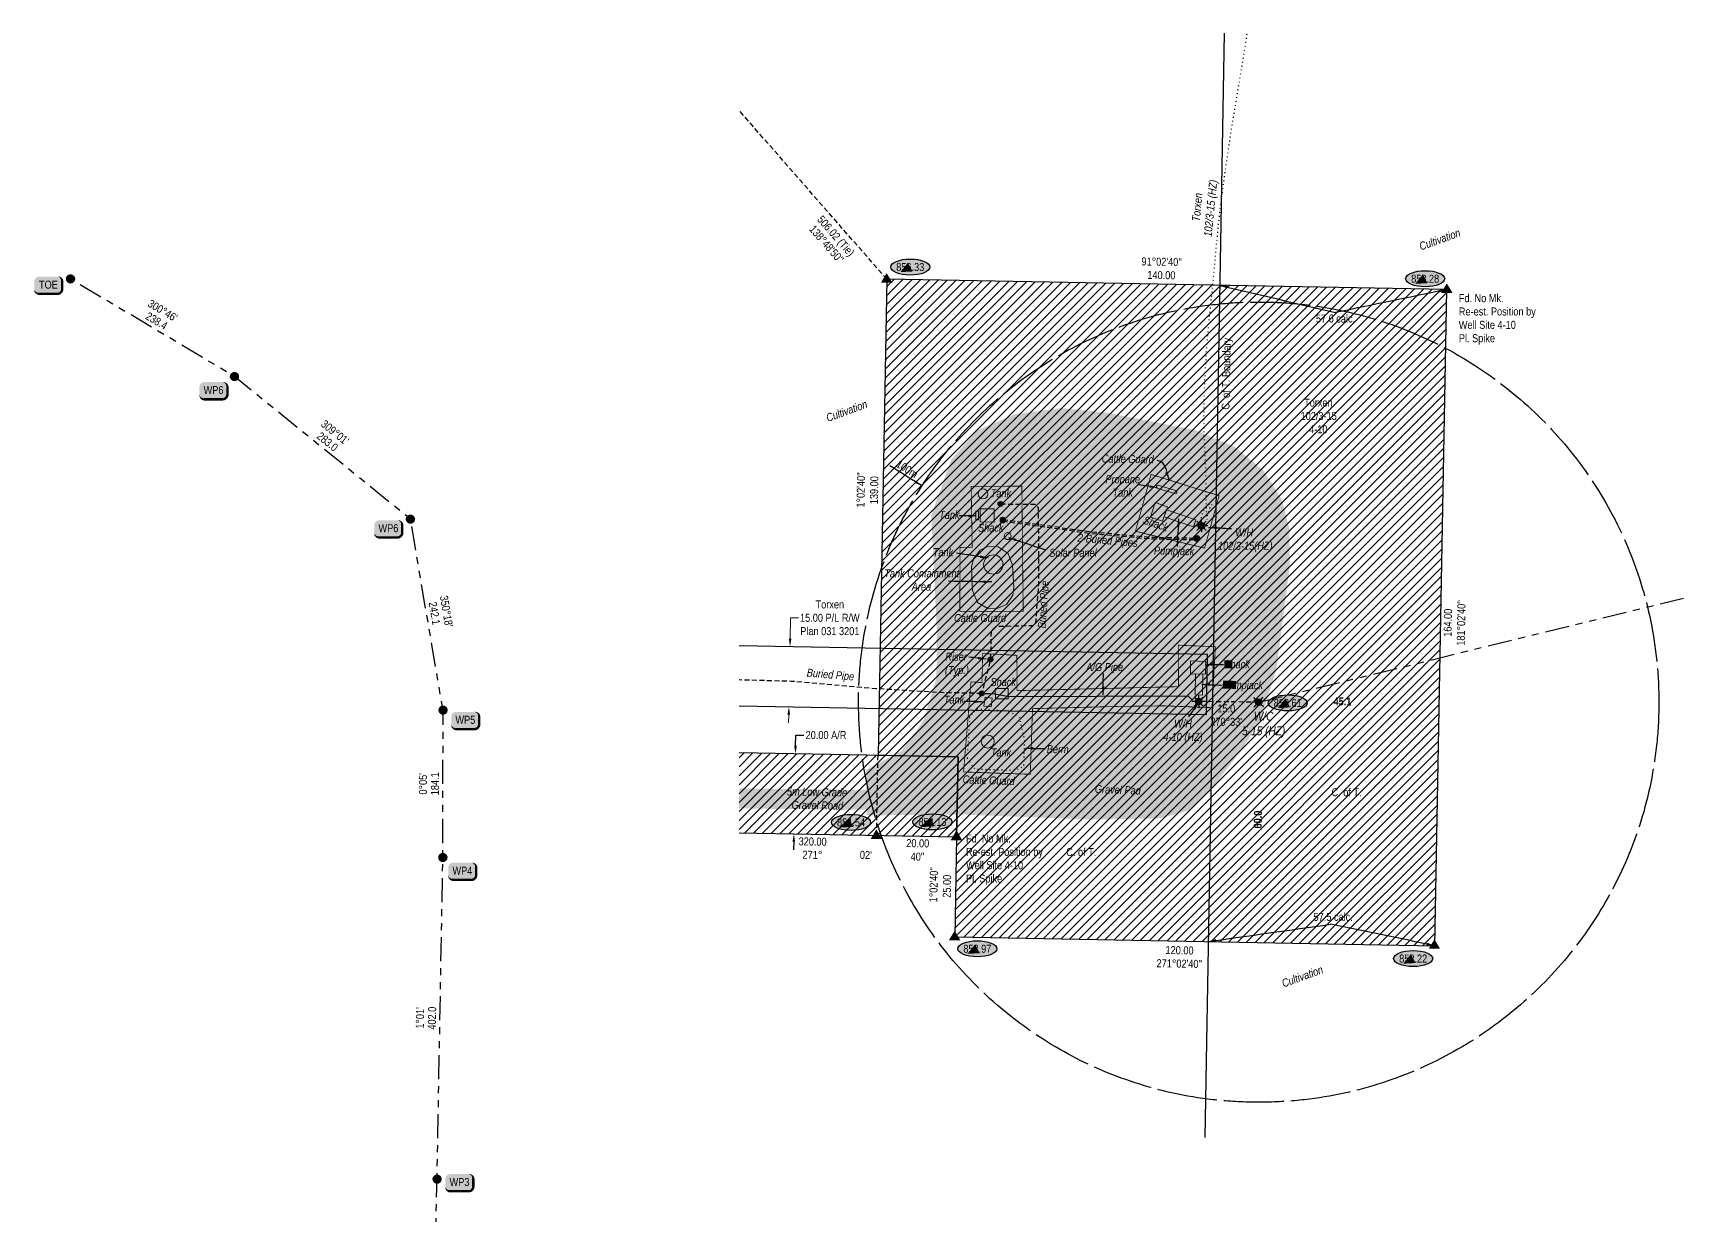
# Model space of a CAD drawing. Extents: x 404739 to 410739, y 5662630 to 5665562.
# Drawn here: x 408676 to 410739, y 5664084 to 5665562 of the extents above; entities that cross this region are included whole.
import ezdxf
from ezdxf.enums import TextEntityAlignment as Align

# ---------------------------------------------------------------- set-up
doc = ezdxf.new("R2010")
doc.units = 0
doc.header["$LTSCALE"] = 5
doc.header["$PDSIZE"] = 0.5
for name, pattern in [('foc-BUFFER', [16.75, 15, -1.75]), ('foc-DOT', [1, 0.2, -0.8]), ('foc-DRILLPATH', [14.75, 6, -1.75, 1.75, -1.75, 1.75, -1.75]), ('foc-TIELINE', [1.875, 1.25, -0.625]), ('foc-TOPO', [1, 0.2, -0.8]), ('foc-TRAV', [1.875, 1.25, -0.625]), ('UG_PIPE', [1.875, 1.25, -0.625])]:
    doc.linetypes.add(name, pattern=pattern)
doc.layers.get('Defpoints').update_dxf_attribs({"color": 9})
for name, color, linetype in [('ABADATA-DRILL', 8, 'foc-DOT'), ('ABADATA-DRILL-T', 8, 'Continuous'), ('AS-PIPE-AG', 44, 'Continuous'), ('AS-PIPE-UG', 44, 'UG_PIPE'), ('AS-PIPE-UG-T', 44, 'Continuous'), ('AS-ROADS', 254, 'Continuous'), ('AS-SYMBOL', 7, 'Continuous'), ('AUX-BUFFER', 7, 'foc-BUFFER'), ('C-RW', 13, 'Continuous'), ('C-WS-S', 13, 'Continuous'), ('CG-NOTES', 7, 'Continuous'), ('L-BD', 7, 'Continuous'), ('L-BD1', 253, 'Continuous'), ('L-MON', 1, 'Continuous'), ('L-TIE', 7, 'foc-TIELINE'), ('L-TITLEDB', 4, 'Continuous'), ('L-TITLEDB-T', 4, 'Continuous'), ('P-ELEVATION', 7, 'Continuous'), ('P-PDRILLPATH', 12, 'foc-DRILLPATH'), ('P-PROPOSED', 10, 'Continuous'), ('P-PROPOSED-EXISTING-H', 59, 'Continuous'), ('P-TRAV', 4, 'foc-TRAV'), ('P-TXT', 4, 'Continuous'), ('T-GENERAL', 48, 'foc-TOPO'), ('T-TIE', 201, 'foc-TIELINE')]:
    doc.layers.add(name, color=color, linetype=linetype)
for name, color, linetype, lineweight in [('AS-GENERAL', 48, 'Continuous', 18), ('C-RW-T', 13, 'Continuous', 9), ('C-WS-T', 13, 'Continuous', 9), ('T-TEXT', 48, 'Continuous', 18), ('T-TIE-T', 201, 'Continuous', 18)]:
    doc.layers.add(name, color=color, linetype=linetype, lineweight=lineweight)
doc.styles.add('100L', font='ARIALN.TTF', dxfattribs={"height": 11})
doc.styles.add('80', font='ARIALN.TTF', dxfattribs={"height": 10})
doc.styles.add('80CG', font='ARIALN.TTF', dxfattribs={"height": 10})
doc.styles.add('80L', font='ARIALN.TTF', dxfattribs={"height": 10})
doc.styles.add('80LS', font='ARIALNI.TTF', dxfattribs={"height": 10})
doc.dimstyles.new('CG2011', dxfattribs={"dimscale": 5, "dimtxt": 9, "dimasz": 2, "dimexe": 0.2, "dimexo": 0.0625, "dimgap": 0.5, "dimtad": 0, "dimtih": 1, "dimtoh": 1, "dimzin": 0, "dimdsep": 46, "dimtxsty": '80CG', "dimcen": 0.1, "dimse1": 1, "dimse2": 1, "dimclrd": 256, "dimclrt": 256, "dimaunit": 1, "dimadec": 4, "dimazin": 0, "dimtfac": 0.06, "dimtofl": 0, "dimtmove": 0, "dimatfit": 1, "dimfxl": 0.2, "dimtolj": 1, "dimtzin": 0, "dimlwd": -1, "dimarcsym": 0})
doc.dimstyles.new('Compass 5 000', dxfattribs={"dimscale": 5, "dimtxt": 9, "dimasz": 2, "dimexe": 0.2, "dimexo": 0.0625, "dimgap": 0.5, "dimtad": 0, "dimtih": 1, "dimtoh": 1, "dimzin": 0, "dimdsep": 46, "dimtxsty": '80CG', "dimcen": 0.1, "dimse1": 1, "dimse2": 1, "dimclrd": 256, "dimclrt": 256, "dimaunit": 1, "dimadec": 4, "dimazin": 0, "dimtfac": 0.06, "dimtofl": 0, "dimtmove": 0, "dimatfit": 1, "dimfxl": 0.2, "dimtolj": 1, "dimtzin": 0, "dimlwd": -1, "dimarcsym": 0})
pattern_1 = [(45, (-1450.3, 4292.895), (-5.610239728, 5.610239728), [])]

# ---------------------------------------------------------------- blocks, each defined once
blk = doc.blocks.new('TRIA')
blk.add_hatch(color=255).paths.add_polyline_path([(-0.04, 1.52), (-1.47, -0.87), (1.39, -0.87)])
blk = doc.blocks.new('TRIAA')
blk.add_blockref('TRIA', (0, 0))
blk = doc.blocks.new('TRIB')
at = {"color": 1}
blk.add_lwpolyline([(-1.12, -0.67), (-0.04, 1.13), (1.04, -0.67)], close=True, dxfattribs=at)
blk = doc.blocks.new('TRIBB')
blk.add_blockref('TRIB', (0, 0))
blk = doc.blocks.new('TRICC')
for name in ['TRIAA', 'TRIBB']:
    blk.add_blockref(name, (0, 0))
blk = doc.blocks.new('plspike')
blk.add_blockref('TRICC', (0, 0))
blk = doc.blocks.new('STRIA')
blk.add_hatch(color=255).paths.add_polyline_path([(-0.04, 1.52), (-1.47, -0.87), (1.39, -0.87)])
blk = doc.blocks.new('STRIAA')
blk.add_blockref('STRIA', (0, 0))
blk = doc.blocks.new('STRIB')
at = {"color": 1}
blk.add_solid([(-1.12, -0.67), (-0.04, 1.13), (1.04, -0.67)], dxfattribs=at)
blk = doc.blocks.new('STRIBB')
blk.add_blockref('STRIB', (0, 0))
blk = doc.blocks.new('STRICC')
for name in ['STRIAA', 'STRIBB']:
    blk.add_blockref(name, (0, 0))
blk = doc.blocks.new('fdspike')
blk.add_blockref('STRICC', (0, 0))
blk = doc.blocks.new('RISER')
h = blk.add_hatch(color=255)
h.dxf.hatch_style = 1
edge = h.paths.add_edge_path()
edge.add_arc((0, 0), 0.7, 0, 360)
blk.add_hatch(color=48).paths.add_polyline_path([(0.58, -0.15), (-0.58, -0.15, 0.774597)])
at = {"color": 48}
blk.add_line((-0.58, -0.15), (0.58, -0.15), dxfattribs=at)
blk.add_circle((0, 0), 0.6, dxfattribs=at)
blk = doc.blocks.new('GAS')
h = blk.add_hatch(color=255)
h.dxf.hatch_style = 1
edge = h.paths.add_edge_path()
edge.add_arc((0, 0), 0.9, 0, 360)
for p, q in [((-0.81, 0), (-1.62, 0)), ((-0.57, 0.57), (-1.14, 1.14)), ((0, 0.81), (0, 1.62)), ((0.57, 0.57), (1.14, 1.14)), ((1.62, 0), (0.81, 0)), ((-0.57, -0.57), (-1.14, -1.14)), ((0, -0.81), (0, -1.62)), ((1.14, -1.14), (0.57, -0.57))]:
    blk.add_line(p, q)
blk.add_circle((0, 0), 0.8)
blk = doc.blocks.new('we')
at = {"layer": 'P-ELEVATION'}
h = blk.add_hatch(color=111, dxfattribs=at)
h.dxf.hatch_style = 1
edge = h.paths.add_edge_path()
edge.add_ellipse((0, 0), major_axis=(-24.4, 0), ratio=0.410256, start_angle=0, end_angle=360)
at = {"layer": 'P-ELEVATION', "color": 7, "flags": 128}
blk.add_lwpolyline([(0, 0, 12.5, 0, 0), (-12.4, -6.4, 0, 0, 0)], format="xyseb", dxfattribs=at)
at = {"layer": 'P-ELEVATION', "color": 7}
blk.add_ellipse((0, 0), major_axis=(-24.4, 0), ratio=0.410256, dxfattribs=at)
at = {"layer": 'P-ELEVATION', "style": '80'}
blk.add_attdef('ELEVATION', text='', height=10, dxfattribs=at).set_placement((0, 0), align=Align.MIDDLE_CENTER)
blk = doc.blocks.new('WC')
at = {"layer": 'L-MON'}
h = blk.add_hatch(color=255, dxfattribs=at)
h.dxf.hatch_style = 1
edge = h.paths.add_edge_path()
edge.add_arc((0, 0), 0.9, 0, 360)
at = {"layer": 'L-MON', "color": 240, "flags": 128}
for points in [[(-0.62, 0.5), (-1.23, 1.12)], [(0.52, 0.61), (1.13, 1.21)], [(-1.18, -1.18), (-0.56, -0.57)], [(1.16, -1.18), (0.56, -0.57)]]:
    blk.add_lwpolyline(points, dxfattribs=at)
at = {"layer": 'L-MON', "color": 240}
for radius in [0.8, 0.373]:
    blk.add_circle((0, 0), radius, dxfattribs=at)
blk = doc.blocks.new('*D537')
at = {"layer": 'Defpoints', "color": 0, "transparency": 16777216}
for p in [(409668.8, 5664660.9), (409626.5, 5664561.7), (409666.9, 5664561)]:
    blk.add_point(p, dxfattribs=at)
at = {"layer": 'P-TXT', "transparency": 16777216}
for p, q in [((409628.6, 5664671.7), (409628.8, 5664685)), ((409628.8, 5664685), (409638.8, 5664685)), ((409626.4, 5664551.7), (409626.2, 5664541.7))]:
    blk.add_line(p, q, dxfattribs=at)
for points in [[(409626.9, 5664671.7), (409630.2, 5664671.7), (409628.4, 5664661.7)], [(409624.7, 5664551.8), (409628, 5664551.7), (409626.5, 5664561.7)]]:
    blk.add_solid(points, dxfattribs=at)
at = {"layer": 'P-TXT', "transparency": 16777216, "insert": (409666.6, 5664685), "char_height": 10, "attachment_point": 5, "style": '80CG'}
blk.add_mtext('\\A1;20.00 A/R', dxfattribs=at)
blk = doc.blocks.new('*D543')
at = {"layer": 'C-RW-T', "transparency": 16777216}
for p, q in [((409621.8, 5664805.3), (409622.3, 5664831.5)), ((409622.3, 5664831.5), (409632.3, 5664831.5)), ((409620.1, 5664710.4), (409619.9, 5664700.4))]:
    blk.add_line(p, q, dxfattribs=at)
for points in [[(409620.2, 5664805.4), (409623.5, 5664805.3), (409621.6, 5664795.3)], [(409618.4, 5664710.4), (409621.8, 5664710.4), (409620.3, 5664720.4)]]:
    blk.add_solid(points, dxfattribs=at)
at = {"layer": 'Defpoints', "color": 0, "transparency": 16777216}
for p in [(409621.6, 5664795.3), (409711.1, 5664793.7), (409709.7, 5664718.7)]:
    blk.add_point(p, dxfattribs=at)
at = {"layer": 'C-RW-T', "transparency": 16777216, "insert": (409671.4, 5664831.5), "char_height": 10, "attachment_point": 5, "style": '80CG', "bg_fill": 3, "box_fill_scale": 1.1, "bg_fill_color": 256, "bg_fill_true_color": 13158600, "bg_fill_transparency": 0}
blk.add_mtext('\\A1;Torxen\\P15.00 P/L R/W\\PPlan 031 3201', dxfattribs=at)
blk = doc.blocks.new('plbh')
at = {"layer": 'L-MON'}
h = blk.add_hatch(color=255, dxfattribs=at)
h.dxf.hatch_style = 1
edge = h.paths.add_edge_path()
edge.add_arc((0, 0), 1.16, 0, 360)
h = blk.add_hatch(color=256, dxfattribs=at)
h.dxf.hatch_style = 1
h.paths.add_polyline_path([(-0.96, 0, 1), (0.96, 0, 1)])
h.paths.add_polyline_path([(0.91, 0, -1), (-0.91, 0, -1)], flags=16)
h.paths.add_polyline_path([(0.45, 0, -1), (-0.45, 0, -1)], flags=0)
h = blk.add_hatch(color=256, dxfattribs=at)
h.dxf.hatch_style = 1
h.paths.add_polyline_path([(-0.45, 0, 1), (0.45, 0, 1)])
h.paths.add_polyline_path([(0.4, 0, -1), (-0.4, 0, -1)], flags=16)
at = {"layer": 'L-MON', "color": 240}
for radius in [0.96, 0.91, 0.45, 0.4]:
    blk.add_circle((0, 0), radius, dxfattribs=at)
blk = doc.blocks.new('*U550')
h = blk.add_hatch(color=255)
edge = h.paths.add_edge_path()
edge.add_line((-11.5, -11.5), (11.5, -11.5))
edge.add_arc((11.5, -5.5), 6, 270, 360)
edge.add_line((17.5, -5.5), (17.5, 4))
edge.add_arc((11.5, 4), 6, 0, 90)
edge.add_line((11.5, 10), (-11.5, 10))
edge.add_arc((-11.5, 4), 6, 90, 180)
edge.add_line((-17.5, 4), (-17.5, -5.5))
edge.add_arc((-11.5, -5.5), 6, 180, 270)
at = {"color": 14, "flags": 128}
blk.add_lwpolyline([(-11.5, -11.5, 3, 3, 0), (11.5, -11.5, 3, 3, 0.414214), (17.5, -5.5, 3, 3, 0), (17.5, 4, 3, 0, 0.414214), (11.5, 10, 0, 0, 0), (-11.5, 10, 0, 0, 0.414214), (-17.5, 4, 0, 0, 0), (-17.5, -5.5, 0, 3, 0.414214)], format="xyseb", close=True, dxfattribs=at)
at = {"color": 14, "style": '80'}
blk.add_attdef('ENTER_TEXT_001', (-26.8, -4.9), '', height=10, dxfattribs=at)

msp = doc.modelspace()

# ---------------------------------------------------------------- hatches: boundary and pattern name
at = {"layer": 'AS-ROADS'}
h = msp.add_hatch(color=256, dxfattribs=at)
h.dxf.hatch_style = 1
h.paths.add_polyline_path([(409717.344, 5664584.79), (409840.431, 5664585.657), (409998.801, 5664579.617), (410084.086, 5664580.922), (410122.916, 5664591.797), (410146.681, 5664615.507), (410188.856, 5664671.082), (410210.116, 5664706.442), (410229.036, 5664766.362), (410245.826, 5664895.612), (410245.361, 5664942.207), (410236.011, 5664979.202), (410212.931, 5665015.347), (410176.776, 5665045.237), (410128.486, 5665065.817), (410018.276, 5665087.607), (409960.896, 5665093.497), (409903.306, 5665085.952), (409855.411, 5665065.622), (409823.311, 5665029.607), (409798.056, 5664959.347), (409805.071, 5664815.117), (409804.446, 5664755.917), (409787.696, 5664701.997), (409760.151, 5664664.687), (409716.757, 5664641.812)])
at = {"layer": 'P-PROPOSED-EXISTING-H'}
h = msp.add_hatch(dxfattribs=at)
h.set_pattern_fill('ANSI31', color=256, scale=2.498922)
h.set_pattern_definition(pattern_1)
h.paths.add_polyline_path([(409831.501, 5664657.936), (409829.657, 5664557.996), (409827.352, 5664433.071), (410426.992, 5664422.009), (410442.11, 5665241.516), (409742.531, 5665254.422), (409731.561, 5664659.78)])
h = msp.add_hatch(dxfattribs=at)
h.set_pattern_fill('ANSI31', color=256, scale=2.498922)
h.set_pattern_definition(pattern_1)
h.paths.add_polyline_path([(409831.501, 5664657.936), (409558.092, 5664662.98), (409558.092, 5664563.006), (409829.657, 5664557.996)])

# ---------------------------------------------------------------- linework, layer by layer
at = {"layer": 'ABADATA-DRILL', "flags": 128}
msp.add_lwpolyline([(410135.587, 5664946.191), (410135.587, 5664946.191), (410135.587, 5664946.191), (410135.541, 5664946.442), (410135.134, 5664954.501), (410137.564, 5664964.659), (410142.903, 5664972.516), (410147.591, 5664974.583), (410148.342, 5664971.82), (410147.993, 5664971.876), (410146.2, 5664969.457), (410144.485, 5664965.787), (410143.417, 5664961.955), (410142.345, 5664957.923), (410142.007, 5664955.729), (410142.392, 5664954.922), (410142.388, 5664954.672), (410142.482, 5664954.371), (410142.679, 5664954.167), (410142.68, 5664954.267), (410142.416, 5664956.272), (410141.97, 5664962.181), (410141.82, 5664970.635), (410141.514, 5664981.592), (410141.273, 5664996.249), (410141.135, 5665013.904), (410140.416, 5665032.62), (410139.242, 5665053.894), (410138.616, 5665077.859), (410138.998, 5665105.156), (410140.179, 5665135.14), (410142.061, 5665168.062), (410145.376, 5665205.609), (410149.695, 5665246.239), (410153.668, 5665289.925), (410158.233, 5665335.951), (410164.758, 5665385.394), (410172.265, 5665436.619), (410181.117, 5665490.372), (410190.407, 5665546.266), (410192.659, 5665561.909)], dxfattribs=at)
at = {"layer": 'AS-GENERAL', "const_width": 1, "flags": 128}
for points in [[(410053.126, 5664939.632), (410139.462, 5664918.544), (410157.526, 5664984.022), (410072.616, 5665010.617), (410053.126, 5664939.632)], [(409847.691, 5664751.487), (409861.416, 5664750.567), (409862.251, 5664786.867), (409904.991, 5664784.717), (409905.166, 5664740.537), (410106.946, 5664745.517), (410106.551, 5664797.317), (410152.916, 5664795.427), (410148.721, 5664719.292), (410087.826, 5664721.582), (410034.446, 5664720.902), (409924.571, 5664718.097), (409921.716, 5664636.047), (409838.381, 5664639.002), (409847.691, 5664751.487)]]:
    msp.add_lwpolyline(points, dxfattribs=at)
msp.add_lwpolyline([(409847.951, 5664995.662), (409911.174, 5664995.936), (409912.951, 5664839.722), (409833.676, 5664839.522), (409834.081, 5664919.409), (409849.206, 5664919.527)], close=True, dxfattribs=at)
at = {"layer": 'AS-GENERAL', "flags": 128}
msp.add_lwpolyline([(410102.999, 5664986.231, 0.67889819), (410104.204, 5664990.043), (410081.584, 5664997.193, 0.90665366), (410080.379, 5664993.381)], format="xyb", close=True, dxfattribs=at)
at = {"layer": 'AS-GENERAL'}
msp.add_lwpolyline([(409853.87, 5664964.796), (409856.93, 5664964.796), (409856.93, 5664953.963), (409853.87, 5664953.963)], close=True, dxfattribs=at)
at = {"layer": 'AS-GENERAL', "flags": 128}
for points in [[(409859.096, 5664967.587), (409876.684, 5664967.755), (409876.586, 5664951.182), (409859.306, 5664951.397), (409859.096, 5664967.587)], [(410077.906, 5664975.662), (410093.181, 5664970.162), (410086.961, 5664952.232), (410071.826, 5664957.312), (410077.906, 5664975.662)], [(409858.976, 5664915.862), (409868.576, 5664920.402)], [(410122.056, 5664777.677), (410141.151, 5664776.957), (410140.691, 5664761.257), (410121.701, 5664761.537), (410122.056, 5664777.677)], [(410128.241, 5664761.44), (410127.756, 5664735.267), (410136.811, 5664735.087), (410137.198, 5664761.308), (410128.241, 5664761.44)], [(409863.806, 5664721.312), (409872.831, 5664720.197), (409874.301, 5664730.977), (409865.361, 5664732.302), (409863.806, 5664721.312)]]:
    msp.add_lwpolyline(points, dxfattribs=at)
for points in [[(410128.621, 5664953.878), (410125.751, 5664945.352), (410088.88, 5664957.764), (410091.829, 5664966.263)], [(409881.496, 5664920.152), (409868.576, 5664920.402), (409858.976, 5664915.862), (409850.711, 5664905.242), (409848.371, 5664894.967), (409849.381, 5664865.507), (409855.851, 5664850.517), (409868.596, 5664843.187), (409879.001, 5664842.667), (409892.031, 5664848.282), (409899.866, 5664859.922), (409901.006, 5664868.907), (409899.646, 5664897.132), (409894.146, 5664911.712)], [(409878.316, 5664730.247), (409878.046, 5664743.232), (409894.276, 5664743.122), (409894.166, 5664730.332)]]:
    msp.add_lwpolyline(points, close=True, dxfattribs=at)
at = {"layer": 'AS-GENERAL'}
for centre, radius in [((409862.63, 5664986.357), 6.171), ((409893.614, 5664933.543), 4.357), ((409875.563, 5664898.096), 12.043), ((409868.587, 5664676.991), 8.126)]:
    msp.add_circle(centre, radius, dxfattribs=at)
at = {"layer": 'AS-PIPE-AG', "flags": 128}
msp.add_lwpolyline([(409861.046, 5664737.037), (409870.641, 5664736.797), (409877.386, 5664736.692), (409895.086, 5664733.072), (410118.431, 5664734.122), (410123.661, 5664729.332)], dxfattribs=at)
at = {"layer": 'AS-PIPE-UG', "flags": 128}
for points in [[(409884.591, 5664973.722), (409927.596, 5664973.392), (409931.536, 5664969.382), (409931.956, 5664924.632), (409931.801, 5664872.892), (409928.341, 5664824.387), (409924.846, 5664821.632), (409878.291, 5664820.427), (409872.796, 5664814.562), (409872.041, 5664779.492), (409861.046, 5664737.037)], [(409887.084, 5664952.114), (409930.928, 5664946.431), (409996.764, 5664937.111), (410069.638, 5664930.38), (410130.15, 5664929.123)], [(409887.341, 5664954.097), (409931.196, 5664948.412), (409996.996, 5664939.097), (410069.751, 5664932.377), (410130.191, 5664931.122)], [(409861.046, 5664737.037), (409810.271, 5664738.082), (409728.806, 5664742.982), (409623.031, 5664752.137), (409558.092, 5664753.9)]]:
    msp.add_lwpolyline(points, dxfattribs=at)
at = {"layer": 'AS-ROADS', "const_width": 24.989, "flags": 128}
msp.add_lwpolyline([(409718.845, 5664604.202), (409585.821, 5664605.512), (409558.092, 5664606.197)], dxfattribs=at)
at = {"layer": 'C-RW', "flags": 128}
for points in [[(410141.946, 5664710.877), (410143.286, 5664785.807), (409558.092, 5664796.506)], [(409558.092, 5664721.511), (410141.946, 5664710.877)]]:
    msp.add_lwpolyline(points, dxfattribs=at)
at = {"layer": 'L-BD', "color": 5, "flags": 128}
for points in [[(409742.531, 5665254.422), (409742.528, 5665254.249)], [(409729.706, 5664559.607), (409729.71, 5664559.84)]]:
    msp.add_lwpolyline(points, dxfattribs=at)
at = {"layer": 'L-TIE', "flags": 128}
msp.add_lwpolyline([(409742.531, 5665254.422), (409558.092, 5665465.211)], dxfattribs=at)
at = {"layer": 'L-TITLEDB', "flags": 128}
msp.add_lwpolyline([(410164.077, 5665561.909), (410139.694, 5664182.438)], dxfattribs=at)
at = {"layer": 'P-PDRILLPATH', "flags": 128}
for points in [[(408906.951, 5663252.464), (409129.019, 5663306.838), (409136.38, 5663326.714), (409170.689, 5663728.044), (409180.875, 5664130.384), (409188.056, 5664532.148), (409188.328, 5664716.201), (409147.579, 5664954.716), (408927.807, 5665132.851), (408723.031, 5665254.787)], [(410207.026, 5664726.177), (410739.417, 5664856.535)]]:
    msp.add_lwpolyline(points, dxfattribs=at)
at = {"layer": 'P-PROPOSED'}
msp.add_lwpolyline([(409831.501, 5664657.936), (409831.501, 5664657.936), (409829.657, 5664557.996), (409827.352, 5664433.071), (410426.992, 5664422.009), (410442.11, 5665241.516), (409742.531, 5665254.422), (409731.561, 5664659.78), (409831.501, 5664657.936)], dxfattribs=at)
at = {"layer": 'P-PROPOSED', "flags": 128}
msp.add_lwpolyline([(409558.092, 5664563.006), (409829.657, 5664557.996), (409831.501, 5664657.936), (409558.092, 5664662.98)], dxfattribs=at)
at = {"layer": 'P-TRAV', "flags": 128}
msp.add_lwpolyline([(409729.71, 5664559.84), (409731.561, 5664659.78)], dxfattribs=at)
at = {"layer": 'T-GENERAL', "flags": 128}
msp.add_lwpolyline([(409842.716, 5664656.022), (409852.641, 5664642.512), (409903.181, 5664641.257), (409913.521, 5664645.902), (409914.896, 5664678.122), (409908.336, 5664707.327), (409894.601, 5664714.862), (409854.416, 5664717.352), (409845.951, 5664706.817), (409842.716, 5664656.022)], dxfattribs=at)
at = {"layer": 'T-TIE'}
msp.add_line((410207.026, 5664726.177), (410132.076, 5664726.907), dxfattribs=at)

# ---------------------------------------------------------------- block references
at = {"layer": 'AS-SYMBOL', "color": 5, "xscale": 4.997843850000032, "yscale": 4.997843850000032, "zscale": 4.997843850000032}
for p in [(409884.591, 5664973.722), (409887.341, 5664954.097), (409887.396, 5664952.942), (410129.796, 5664929.802), (410130.191, 5664931.122)]:
    msp.add_blockref('RISER', p, dxfattribs=at)
at = {"layer": 'AS-SYMBOL', "xscale": 4.99784385000003, "yscale": 4.99784385000003, "zscale": 4.99784385000003}
for p in [(409872.041, 5664779.492), (409861.046, 5664737.037)]:
    msp.add_blockref('RISER', p, dxfattribs=at)
at = {"layer": 'C-WS-S', "xscale": 4.99784385000003, "yscale": 4.99784385000003, "zscale": 4.99784385000003}
for p in [(410135.541, 5664946.442), (410132.076, 5664726.907)]:
    msp.add_blockref('GAS', p, dxfattribs=at)
at = {"layer": 'CG-NOTES'}
ref = msp.add_blockref('*U550', (408695.212, 5665247.686), dxfattribs=dict(at, xscale=0.99956877, yscale=0.99956877, zscale=0.99956877))
ref.add_attrib('ENTER_TEXT_001', 'TOE', (408683.603, 5665242.685), dxfattribs={"layer": '0', "color": 14, "height": 9.9957, "style": '80'})
ref = msp.add_blockref('*U550', (408901.493, 5665115.908), dxfattribs=dict(at, xscale=0.99956877, yscale=0.99956877, zscale=0.99956877))
ref.add_attrib('ENTER_TEXT_001', 'WP6', (408889.281, 5665110.975), dxfattribs={"layer": '0', "color": 14, "height": 9.9957, "style": '80'})
ref = msp.add_blockref('*U550', (409119.889, 5664943.375), dxfattribs=dict(at, xscale=0.99956877, yscale=0.99956877, zscale=0.99956877))
ref.add_attrib('ENTER_TEXT_001', 'WP6', (409107.678, 5664938.442), dxfattribs={"layer": '0', "color": 14, "height": 9.9957, "style": '80'})
ref = msp.add_blockref('*U550', (409216.014, 5664704.049), dxfattribs=dict(at, xscale=0.99956877, yscale=0.99956877, zscale=0.99956877))
ref.add_attrib('ENTER_TEXT_001', 'WP5', (409203.768, 5664699.136), dxfattribs={"layer": '0', "color": 14, "height": 9.9957, "style": '80'})
ref = msp.add_blockref('*U550', (409212.255, 5664515.718), dxfattribs=dict(at, xscale=0.99956877, yscale=0.99956877, zscale=0.99956877))
ref.add_attrib('ENTER_TEXT_001', 'WP4', (409200.054, 5664510.72), dxfattribs={"layer": '0', "color": 14, "height": 9.9957, "style": '80'})
ref = msp.add_blockref('*U550', (409208.653, 5664126.721), dxfattribs=dict(at, xscale=0.99956877, yscale=0.99956877, zscale=0.99956877))
ref.add_attrib('ENTER_TEXT_001', 'WP3', (409196.441, 5664121.788), dxfattribs={"layer": '0', "color": 14, "height": 9.9957, "style": '80'})
at = {"layer": 'L-BD', "xscale": 0.99956877, "yscale": 0.99956877, "zscale": 0.99956877}
for p, values in [((409771.837, 5665269.651), {'ELEVATION': '856.33'}), ((410414.961, 5665255.067), {'ELEVATION': '853.28'}), ((410243.329, 5664725.175), {'ELEVATION': '853.61'}), ((409697.851, 5664576.02), {'ELEVATION': '854.54'}), ((409799.527, 5664576.623), {'ELEVATION': '854.13'}), ((409855.64, 5664418.166), {'ELEVATION': '853.97'}), ((410399.974, 5664405.919), {'ELEVATION': '852.22'})]:
    msp.add_blockref('we', p, dxfattribs=at).add_auto_attribs(values)
at = {"layer": 'L-MON'}
for name, p, xscale, yscale, zscale in [('plbh', (408723.031, 5665254.787), 4.997843850000009, 4.997843850000009, 4.997843850000009), ('plbh', (408927.807, 5665132.851), 4.997843850000009, 4.997843850000009, 4.997843850000009), ('plbh', (409147.579, 5664954.716), 4.997843850000009, 4.997843850000009, 4.997843850000009), ('plbh', (409188.328, 5664716.201), 4.997843850000009, 4.997843850000009, 4.997843850000009), ('WC', (410207.026, 5664726.177), 4.99784385000003, 4.99784385000003, 4.99784385000003), ('plbh', (409188.056, 5664532.148), 4.997843850000012, 4.997843850000012, 4.997843850000012), ('plbh', (409180.875, 5664130.384), 4.997843850000012, 4.997843850000012, 4.997843850000012)]:
    msp.add_blockref(name, p, dxfattribs=dict(at, xscale=xscale, yscale=yscale, zscale=zscale))
at = {"layer": 'L-MON', "color": 5}
for name, p, xscale, yscale, zscale in [('fdspike', (409742.531, 5665254.422), 4.99784385000003, 4.99784385000003, 4.99784385000003), ('plspike', (410442.11, 5665241.516), 4.997843850000032, 4.997843850000032, 4.997843850000032), ('fdspike', (409729.706, 5664559.607), 4.99784385000003, 4.99784385000003, 4.99784385000003), ('plspike', (409829.657, 5664557.996), 4.997843850000032, 4.997843850000032, 4.997843850000032), ('fdspike', (409827.406, 5664433.077), 4.99784385000003, 4.99784385000003, 4.99784385000003), ('fdspike', (410426.701, 5664422.417), 4.99784385000003, 4.99784385000003, 4.99784385000003)]:
    msp.add_blockref(name, p, dxfattribs=dict(at, xscale=xscale, yscale=yscale, zscale=zscale))

# ---------------------------------------------------------------- texts
at = {"layer": 'ABADATA-DRILL-T', "insert": (410121.52, 5665307.687), "char_height": 10, "attachment_point": 1, "rotation": 84.360023, "style": '80L'}
msp.add_mtext_dynamic_manual_height_columns('\\pi19.558;{\\fArial Narrow|b0|i1|c0|p34;Torxen\\P\\pi2.0615;102/3-15 (HZ)}', width=73.06569, gutter_width=50, heights=[0], dxfattribs=at)
at = {"layer": 'AS-PIPE-UG-T', "char_height": 9.99569, "attachment_point": 1, "style": '80L'}
for s, width, insert, rotation in [('{\\fArial Narrow|b0|i1|c0|p34;2-Buried Pipes}', 76.12042, (409981.43, 5664936.729), 354.72286), ('\\pi0.17193;{\\fArial Narrow|b0|i1|c0|p34;Buried Pipe}', 58.75659, (409930.898, 5664818.779), 85.91984)]:
    msp.add_mtext_dynamic_manual_height_columns(s, width=width, gutter_width=50, heights=[0], dxfattribs=dict(at, insert=insert, rotation=rotation))
at = {"layer": 'AUX-BUFFER', "style": '80CG'}
msp.add_text('100m', height=9.9957, rotation=327.411627, dxfattribs=at).set_placement((409767.923, 5665017.408), align=Align.MIDDLE_CENTER)
at = {"layer": 'C-WS-T', "char_height": 9.99569, "attachment_point": 1, "style": '80L'}
for s, width, insert in [('\\pi5.1495;Torxen\\P\\pi0.6733;102/3-15 \\P\\pi11.313,t81.283;4-10 ', 44.84761, (410258.659, 5665105.288)), ('\\pi24.775;{\\fArial Narrow|b0|i1|c0|p34;W/H\\P\\pi0.065231; 102/3-15(HZ)}', 70.7412, (410152.993, 5664943.08)), ('\\pi14.258;{\\fArial Narrow|b0|i1|c0|p34;W/H \\P\\pi0.95571;4-10 (HZ)}', 49.70799, (410087.11, 5664704.413))]:
    msp.add_mtext_dynamic_manual_height_columns(s, width=width, gutter_width=50, heights=[0], dxfattribs=dict(at, insert=insert))
at = {"layer": 'L-BD', "style": '80L'}
for s, height, rotation, p in [('506.02 (Tie)', 9.99569, 311.1857, (409678.02, 5665307.682)), ("138°48'50''", 9.99569, 311.1857, (409667.3, 5665298.303)), ('238.4', 9.9957, 329.2279, (408830.533, 5665202.407)), ("300°46'", 9.9957, 329.2279, (408838.204, 5665215.29)), ("309°01'", 9.9957, 320.9737, (409053.428, 5665063.196)), ('283.0', 9.9957, 320.9737, (409043.987, 5665051.548)), ("350°18'", 9.9957, 279.6949, (409192.586, 5664839.667)), ('242.1', 9.9957, 279.6949, (409177.806, 5664837.142)), ("0°05'", 9.9957, 89.9153, (409163.202, 5664624.212)), ('184.1', 9.9957, 89.9153, (409178.196, 5664624.19)), ("1°01'", 9.9957, 88.9761, (409159.48, 5664331.712)), ('402.0', 9.9957, 88.9761, (409174.471, 5664331.445))]:
    msp.add_text(s, height=height, rotation=rotation, dxfattribs=at).set_placement(p, align=Align.MIDDLE)
at = {"layer": 'L-BD', "color": 3, "char_height": 9.99569, "attachment_point": 1, "style": '80L'}
for s, width, insert, rotation in [('{\\fArial Narrow|b1|i0|c0|p34;45.1}', 23.13877, (410300.63, 5664732.306), 358.9431), ('{\\fArial Narrow|b1|i0|c0|p34;60.0}', 6.00548, (410200.735, 5664568.433), 88.9431)]:
    msp.add_mtext_dynamic_manual_height_columns(s, width=width, gutter_width=50, heights=[0], dxfattribs=dict(at, insert=insert, rotation=rotation))
at = {"layer": 'L-BD1', "style": '80L'}
msp.add_text("02'", height=9.9957, rotation=358.9431, dxfattribs=at).set_placement((409716.384, 5664535.378), align=Align.MIDDLE)
at = {"layer": 'L-BD1', "attachment_point": 2, "style": '80L'}
for s, insert, char_height, width, rotation in [("91°02'40'' 140.00", (410085.91, 5665281.242), 9.99569, 49.91476, 358.9431), ("1°02'40''\\P139.00 ", (409705.041, 5664991.299), 9.9957, 25.1761, 88.9425), ("164.00 181°02'40''", (410438.188, 5664825.45), 9.99569, 61.88225, 88.9431), ('320.00\\P271°', (409650.032, 5664557.084), 9.9957, 35.20813, 358.9431), ("20.00 \\P40''", (409781.293, 5664554.885), 9.9957, 28.19152, 358.9431), (" 1°02'40''\\P25.00", (409795.982, 5664496.624), 9.9957, 61.05109, 88.9431), ("120.00 271°02'40''", (410108.256, 5664421.282), 9.99569, 78.30705, 358.9431)]:
    msp.add_mtext(s, dxfattribs=dict(at, insert=insert, char_height=char_height, width=width, rotation=rotation))
at = {"layer": 'L-MON', "char_height": 9.99569, "attachment_point": 1, "style": '80L'}
for insert in [(410456.971, 5665235.768), (409841.465, 5664560.848)]:
    msp.add_mtext_dynamic_manual_height_columns('Fd. No Mk.^JRe-est. Position by Well Site 4-10\\PPl. Spike ', width=96.76865, gutter_width=50, heights=[0], dxfattribs=dict(at, insert=insert))
at = {"layer": 'L-TITLEDB-T', "insert": (410160.608, 5665091.576), "char_height": 9.99569, "attachment_point": 1, "rotation": 88.987373, "style": '80L'}
msp.add_mtext_dynamic_manual_height_columns('C. of T. Boundary', width=89.78622, gutter_width=50, heights=[0], dxfattribs=at)
at = {"layer": 'P-TXT', "attachment_point": 1}
for s, width, gutter_width, insert, char_height, style in [('57.6 calc.', 48.12131, 50, (410278.494, 5665210.291), 9.9957, '80L'), ('\\pi15.145;{\\fArial Narrow|b0|i1|c0|p34;W/C\\P\\pi0.50544;5-15 (HZ)}', 53.30966, 55, (410185.786, 5664714.134), 11, '100L'), ('C. of T.', 37.84882, 50, (410298.014, 5664618.642), 9.9957, '80L'), ('C. of T.', 37.84882, 50, (409966.69, 5664544.004), 9.9957, '80L'), ('57.5 calc.', 48.16276, 50, (410275.534, 5664463.025), 9.9957, '80L')]:
    msp.add_mtext_dynamic_manual_height_columns(s, width=width, gutter_width=gutter_width, heights=[0], dxfattribs=dict(at, insert=insert, char_height=char_height, style=style))
at = {"layer": 'T-TEXT', "style": '80LS'}
for p in [(410433.129, 5665304.092), (409692.441, 5665089.95), (410261.601, 5664383.682)]:
    msp.add_text('Cultivation', height=9.99569, rotation=20, dxfattribs=at).set_placement(p, align=Align.MIDDLE_CENTER)
at = {"layer": 'T-TEXT', "char_height": 9.99569, "attachment_point": 1, "style": '80L'}
for s, width, insert, rotation in [('{\\fArial Narrow|b0|i1|c0|p34;Cattle Guard}', 65.5833, (410011.181, 5665035.567), 358.9431), ('{\\fArial Narrow|b0|i1|c0|p34;Shack}', 10, (410065.113, 5664958.838), 341.445886), ('{\\fArial Narrow|b0|i1|c0|p34;Pumpjack}', 16.5424, (410076.38, 5664920.565), 358.9431), ('{\\fArial Narrow|b0|i1|c0|p34;Cattle Guard}', 88.10703, (409826.54, 5664836.156), 0.144549), ('{\\fArial Narrow|b0|i1|c0|p34;Cattle Guard }', 88.10703, (409837.59, 5664634.786), 357.969183), ('\\pi0.46501;{\\fArial Narrow|b0|i1|c0|p34;5m Low Grade\\P\\pi3.4617; Gravel Road}', 74.94993, (409617.517, 5664619.691), 358.9431), ('{\\fArial Narrow|b0|i1|c0|p34;Gravel Pad}', 57.97176, (410002.699, 5664622.704), 357.969183)]:
    msp.add_mtext_dynamic_manual_height_columns(s, width=width, gutter_width=50, heights=[0], dxfattribs=dict(at, insert=insert, rotation=rotation))
for s, width, insert in [('\\pi0.62086;{\\fArial Narrow|b0|i1|c0|p34;Propane \\P\\pi9.5256;Tank}', 43.6927, (410014.973, 5665009.659)), ('{\\fArial Narrow|b0|i1|c0|p34;Tank}', 26.17776, (409872.342, 5664992.102)), ('{\\fArial Narrow|b0|i1|c0|p34;Tank}', 26.17776, (409807.972, 5664965.041)), ('{\\fArial Narrow|b0|i1|c0|p34;Shack}', 10, (409856.513, 5664949.095)), ('{\\fArial Narrow|b0|i1|c0|p34;Tank}', 26.17776, (409799.981, 5664918.506)), ('\\pi1.3589;{\\fArial Narrow|b0|i1|c0|p34;Solar Panel}', 61.58726, (409944.124, 5664917.742)), ('\\pi2.1519;{\\fArial Narrow|b0|i1|c0|p34;Tank Containment \\P\\pi36.462;Area}', 96.89001, (409737.233, 5664892.108)), ('\\pi1.0961;{\\fArial Narrow|b0|i1|c0|p34;Riser\\P\\pi0.54041;(Typ.)}', 29.34966, (409814.638, 5664787.928)), ('{\\fArial Narrow|b0|i1|c0|p34;A/G Pipe}', 48.18712, (409991.824, 5664775.031)), ('{\\fArial Narrow|b0|i1|c0|p34;Shack}', 10, (409872.077, 5664756.267)), ('{\\fArial Narrow|b0|i1|c0|p34;Tank}', 26.17776, (409813.819, 5664734.31)), ('{\\fArial Narrow|b0|i1|c0|p34;Berm}', 14.48084, (409942.335, 5664672.496)), ('{\\fArial Narrow|b0|i1|c0|p34;Tank}', 26.17776, (409872.484, 5664668.313))]:
    msp.add_mtext_dynamic_manual_height_columns(s, width=width, gutter_width=50, heights=[0], dxfattribs=dict(at, insert=insert))
at = {"layer": 'T-TEXT', "insert": (410164.057, 5664778.514), "char_height": 9.99569, "attachment_point": 1, "style": '80L', "bg_fill": 1, "box_fill_scale": 1, "bg_fill_color": 254, "bg_fill_transparency": 0}
msp.add_mtext_dynamic_manual_height_columns('{\\fArial Narrow|b0|i1|c0|p34;Shack}', width=10, gutter_width=50, heights=[0], dxfattribs=at)
at = {"layer": 'T-TEXT', "insert": (410162.291, 5664752.98), "char_height": 9.99569, "attachment_point": 1, "rotation": 359.155258, "style": '80L', "bg_fill": 1, "box_fill_scale": 1, "bg_fill_color": 254, "bg_fill_transparency": 0}
msp.add_mtext_dynamic_manual_height_columns('{\\fArial Narrow|b0|i1|c0|p34;Pumpjack}', width=16.5424, gutter_width=50, heights=[0], dxfattribs=at)
at = {"layer": 'T-TIE-T', "insert": (410166.61, 5664723.303), "char_height": 9.99569, "width": 39.7189, "attachment_point": 2, "rotation": 359.442, "style": '80L', "bg_fill": 1, "box_fill_scale": 1, "bg_fill_color": 254, "bg_fill_transparency": 0}
msp.add_mtext("15.0 270°33'", dxfattribs=at)

# ---------------------------------------------------------------- leaders
at = {"layer": 'AUX-BUFFER', "linetype": 'Continuous', "path_type": 1}
msp.add_leader([(409786.565, 5664996.255), (409746.169, 5665021.47)], dimstyle='CG2011', override={"dimasz": 2, "dimgap": 0.5, "dimtad": 0}, dxfattribs=at)
at = {"layer": 'C-WS-T', "path_type": 1}
for points in [[(410144.334, 5664944.404), (410172.914, 5664943.082)], [(410132.289, 5664725.881), (410119.513, 5664708.033)]]:
    msp.add_leader(points, dimstyle='Compass 5 000', override={"dimgap": 0.5, "dimtad": 0}, dxfattribs=at)
at = {"layer": 'L-BD', "path_type": 1}
for points in [[(410144.021, 5664427.229), (410296.554, 5664448.7)], [(410426.992, 5664422.009), (410296.554, 5664448.7)]]:
    msp.add_leader(points, dimstyle='Compass 5 000', override={"dimgap": 0.5, "dimtad": 0}, dxfattribs=at)
at = {"layer": 'P-TXT', "path_type": 1}
for points in [[(410158.506, 5665246.748), (410302.83, 5665212.725)], [(410442.11, 5665241.516), (410302.83, 5665212.725)]]:
    msp.add_leader(points, dimstyle='Compass 5 000', override={"dimgap": 0.5, "dimtad": 0}, dxfattribs=at)
at = {"layer": 'T-TEXT', "path_type": 1}
for points in [[(410095.69, 5665003.972), (410085.463, 5665025.939), (410080.023, 5665028.114)], [(410080.776, 5664993.989), (410056.89, 5664997.586)], [(409854.323, 5664958.732), (409832.92, 5664958.853)], [(410106.893, 5664955.083), (410105.177, 5664920.764)], [(409894.386, 5664931.823), (409940.83, 5664916.517)], [(409873.63, 5664876.31), (409819.803, 5664877.14)], [(409866.486, 5664780.039), (409844.833, 5664782.394)], [(410012.869, 5664735.329), (410013.017, 5664762.143)], [(410140.072, 5664773.269), (410162.864, 5664773.011)], [(410136.176, 5664748.528), (410160.729, 5664747.446)], [(409861.769, 5664726.535), (409838.808, 5664727.065)], [(409915.613, 5664668.6), (409940.665, 5664668.322)]]:
    msp.add_leader(points, dimstyle='Compass 5 000', override={"dimgap": 0.5, "dimtad": 0}, dxfattribs=at)
msp.add_leader([(409869.153, 5664906.269), (409829.616, 5664912.291)], dimstyle='Compass 5 000', dxfattribs=at)

# ---------------------------------------------------------------- next in the draw order: dimensions: what is measured, and where the dimension line sits
at = {"layer": 'C-RW-T', "color": 2}
dim = msp.add_linear_dim(base=(409621.648, 5664795.344), p1=(409709.709, 5664718.75), p2=(409711.079, 5664793.709), angle=88.952617, text='Torxen\\P15.00 P/L R/W\\PPlan 031 3201', dimstyle='Compass 5 000', override={"dimtfill": 1}, dxfattribs=at)
dim.commit()
dim.dimension.update_dxf_attribs({"geometry": '*D543', "text_midpoint": (409671.395, 5664831.529), "dimtype": 161})

# ---------------------------------------------------------------- next in the draw order: texts
at = {"layer": 'AS-PIPE-UG-T', "insert": (409642.985, 5664768.188), "char_height": 9.99569, "attachment_point": 1, "rotation": 355.053284, "style": '80L', "bg_fill": 3, "box_fill_scale": 1.15, "bg_fill_color": 256, "bg_fill_true_color": 256, "bg_fill_transparency": 0}
msp.add_mtext_dynamic_manual_height_columns('\\pi0.17193;{\\fArial Narrow|b0|i1|c0|p34;Buried Pipe}', width=58.75659, gutter_width=50, heights=[0], dxfattribs=at)

# ---------------------------------------------------------------- next in the draw order: dimensions: what is measured, and where the dimension line sits
at = {"layer": 'P-TXT', "color": 2}
dim = msp.add_linear_dim(base=(409626.541, 5664561.743), p1=(409668.774, 5664660.938), p2=(409666.931, 5664560.998), angle=268.9431, text='20.00 A/R', dimstyle='Compass 5 000', dxfattribs=at)
dim.commit()
dim.dimension.update_dxf_attribs({"geometry": '*D537', "text_midpoint": (409666.551, 5664685.045), "dimtype": 161})

# ---------------------------------------------------------------- next in the draw order: linework, layer by layer
at = {"layer": 'AUX-BUFFER', "color": 251, "linetype": 'foc-BUFFER'}
msp.add_circle((410207.026, 5664726.177), 499.784, dxfattribs=at)

doc.saveas('drawing.dxf')
